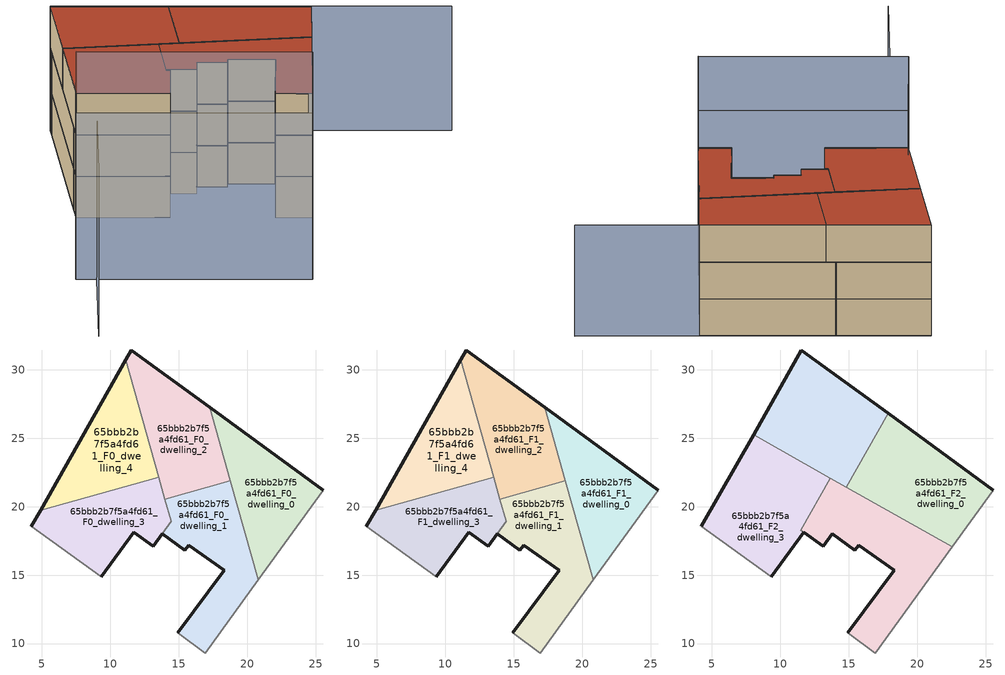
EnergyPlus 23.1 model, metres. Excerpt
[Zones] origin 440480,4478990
65bbb2b7f5a4fd61_F0_dwelling_0
 floor ground (EU_floor_Construction): 20.81,14.65 25.54,21.2 17.28,27.25 z0
 wall outside (EU_wall_Construction): 17.28,27.25 25.54,21.2 z0:3
 wall adiabatic (EU_wall_Construction): 25.54,21.2 20.81,14.65 z0:3
 wall to 65bbb2b7f5a4fd61_F0_dwelling_1 (EU_wall_Construction): 20.81,14.65 18.78,21.9 z0:3
 wall to 65bbb2b7f5a4fd61_F0_dwelling_2 (EU_wall_Construction): 18.78,21.9 17.28,27.25 z0:3
65bbb2b7f5a4fd61_F0_dwelling_1
 floor ground (EU_floor_Construction): 16.96,9.31 20.81,14.65 18.78,21.9 14,20.56 14.46,18.92 13.79,18.01 15.45,16.82 15.75,17.19 18.34,15.34 14.95,10.78 z0
 wall outside (EU_wall_Construction): 14.95,10.78 18.34,15.34 15.75,17.19 15.45,16.82 13.79,18.01 z0:3
 wall to 65bbb2b7f5a4fd61_F0_dwelling_3 (EU_wall_Construction): 13.79,18.01 14.46,18.92 14,20.56 z0:3
 wall to 65bbb2b7f5a4fd61_F0_dwelling_2 (EU_wall_Construction): 14,20.56 18.78,21.9 z0:3
 wall adiabatic (EU_wall_Construction): 20.81,14.65 16.96,9.31 14.95,10.78 z0:3
65bbb2b7f5a4fd61_F0_dwelling_2
 floor ground (EU_floor_Construction): 18.78,21.9 17.28,27.25 11.55,31.44 11.15,30.72 14,20.56 z0
 wall outside (EU_wall_Construction): 11.15,30.72 11.55,31.44 17.28,27.25 z0:3
 wall to 65bbb2b7f5a4fd61_F0_dwelling_4 (EU_wall_Construction): 13.55,22.16 11.15,30.72 z0:3
 wall to 65bbb2b7f5a4fd61_F0_dwelling_3 (EU_wall_Construction): 14,20.56 13.55,22.16 z0:3
65bbb2b7f5a4fd61_F0_dwelling_3
 floor ground (EU_floor_Construction): 13.13,17.1 14.46,18.92 13.55,22.16 4.92,19.74 4.25,18.55 9.35,14.89 11.7,18.12 z0
 wall outside (EU_wall_Construction): 13.79,18 13.13,17.1 11.7,18.12 9.35,14.89 / 4.25,18.55 4.92,19.74 z0:3; 13.79,18,3 13.79,18.01,0 13.79,18,0
 wall adiabatic (EU_wall_Construction): 9.35,14.89 4.25,18.55 z0:3
 wall to 65bbb2b7f5a4fd61_F0_dwelling_4 (EU_wall_Construction): 4.92,19.74 13.55,22.16 z0:3
65bbb2b7f5a4fd61_F0_dwelling_4
 floor ground (EU_floor_Construction): 13.55,22.16 11.15,30.72 4.92,19.74 z0
 wall outside (EU_wall_Construction): 4.92,19.74 11.15,30.72 z0:3
65bbb2b7f5a4fd61_F1_dwelling_0
 floor to 65bbb2b7f5a4fd61_F0_dwelling_0 (EU_floor_Construction): 20.81,14.65 25.54,21.2 17.28,27.25 z3
 wall outside (EU_wall_Construction): 17.28,27.25 25.54,21.2 z3:6
 wall adiabatic (EU_wall_Construction): 25.54,21.2 20.81,14.65 z3:6
 wall to 65bbb2b7f5a4fd61_F1_dwelling_1 (EU_wall_Construction): 20.81,14.65 18.78,21.9 z3:6
 wall to 65bbb2b7f5a4fd61_F1_dwelling_2 (EU_wall_Construction): 18.78,21.9 17.28,27.25 z3:6
65bbb2b7f5a4fd61_F1_dwelling_1
 floor to 65bbb2b7f5a4fd61_F0_dwelling_1 (EU_floor_Construction): 16.96,9.31 20.81,14.65 18.78,21.9 14,20.56 14.46,18.92 13.79,18.01 15.45,16.82 15.75,17.19 18.34,15.34 14.95,10.78 z3
 wall outside (EU_wall_Construction): 14.95,10.78 18.34,15.34 15.75,17.19 15.45,16.82 13.79,18.01 z3:6
 wall to 65bbb2b7f5a4fd61_F1_dwelling_3 (EU_wall_Construction): 13.79,18.01 14.46,18.92 14,20.56 z3:6
 wall to 65bbb2b7f5a4fd61_F1_dwelling_2 (EU_wall_Construction): 14,20.56 18.78,21.9 z3:6
 wall adiabatic (EU_wall_Construction): 20.81,14.65 16.96,9.31 14.95,10.78 z3:6
65bbb2b7f5a4fd61_F1_dwelling_2
 floor to 65bbb2b7f5a4fd61_F0_dwelling_2 (EU_floor_Construction): 18.78,21.9 17.28,27.25 11.55,31.44 11.15,30.72 14,20.56 z3
 wall outside (EU_wall_Construction): 11.15,30.72 11.55,31.44 17.28,27.25 z3:6
 wall to 65bbb2b7f5a4fd61_F1_dwelling_4 (EU_wall_Construction): 13.55,22.16 11.15,30.72 z3:6
 wall to 65bbb2b7f5a4fd61_F1_dwelling_3 (EU_wall_Construction): 14,20.56 13.55,22.16 z3:6
 ceiling adiabatic (EU_roof_Construction): 15.58,21 14,20.56 13.6,21.99 13.65,22.09 z6
65bbb2b7f5a4fd61_F1_dwelling_3
 floor to 65bbb2b7f5a4fd61_F0_dwelling_3 (EU_floor_Construction): 13.13,17.1 14.46,18.92 13.55,22.16 4.92,19.74 4.25,18.55 9.35,14.89 11.7,18.12 z3
 wall outside (EU_wall_Construction): 13.79,18 13.13,17.1 11.7,18.12 9.35,14.89 / 4.25,18.55 4.92,19.74 z3:6; 13.79,18,6 13.79,18.01,3 13.79,18,3
 wall adiabatic (EU_wall_Construction): 9.35,14.89 4.25,18.55 z3:6
 wall to 65bbb2b7f5a4fd61_F1_dwelling_4 (EU_wall_Construction): 4.92,19.74 13.55,22.16 z3:6
65bbb2b7f5a4fd61_F1_dwelling_4
 floor to 65bbb2b7f5a4fd61_F0_dwelling_4 (EU_floor_Construction): 13.55,22.16 11.15,30.72 4.92,19.74 z3
 wall outside (EU_wall_Construction): 4.92,19.74 11.15,30.72 z3:6
65bbb2b7f5a4fd61_F2_dwelling_0
 floor to 65bbb2b7f5a4fd61_F1_dwelling_0 (EU_floor_Construction): 22.55,17.05 25.54,21.2 17.88,26.81 17.56,26.24 19.68,18.68 z6
 floor to 65bbb2b7f5a4fd61_F1_dwelling_2 (EU_floor_Construction): 18.78,21.9 17.56,26.24 14.83,21.42 15.58,21 z6
 floor to 65bbb2b7f5a4fd61_F1_dwelling_1 (EU_floor_Construction): 19.68,18.68 18.78,21.9 15.58,21 z6
 wall outside (EU_wall_Construction): 17.88,26.81 25.54,21.2 z6:9
 wall adiabatic (EU_wall_Construction): 25.54,21.2 22.55,17.05 z6:9
 wall to 65bbb2b7f5a4fd61_F2_dwelling_2 (EU_wall_Construction): 22.55,17.05 14.83,21.42 z6:9
 wall to 65bbb2b7f5a4fd61_F2_dwelling_1 (EU_wall_Construction): 14.83,21.42 17.88,26.81 z6:9
 roof outside (EU_roof_Construction): 25.54,21.2 22.55,17.05 14.83,21.42 17.88,26.81 z9
65bbb2b7f5a4fd61_F2_dwelling_1
 floor outside (EU_floor_Construction): 13.55,22.15 11.15,30.72 13.54,22.15 8.05,25.26 z6
 floor to 65bbb2b7f5a4fd61_F1_dwelling_2 (EU_floor_Construction): 14.83,21.42 17.56,26.24 17.28,27.25 11.55,31.44 11.15,30.72 13.55,22.15 z6
 floor to 65bbb2b7f5a4fd61_F1_dwelling_0 (EU_floor_Construction): 17.56,26.24 17.88,26.81 17.28,27.25 z6
 floor to 65bbb2b7f5a4fd61_F1_dwelling_4 (EU_floor_Construction): 13.54,22.15 11.15,30.72 8.05,25.26 z6
 wall outside (EU_wall_Construction): 8.05,25.26 11.55,31.44 17.88,26.81 z6:9
 wall to 65bbb2b7f5a4fd61_F2_dwelling_3 (EU_wall_Construction): 13.65,22.09 8.05,25.26 z6:9
 wall to 65bbb2b7f5a4fd61_F2_dwelling_2 (EU_wall_Construction): 14.83,21.43 13.66,22.09 z6:9
 roof outside (EU_roof_Construction): 17.88,26.81 14.83,21.42 8.05,25.26 11.55,31.44 z9
65bbb2b7f5a4fd61_F2_dwelling_2
 floor to 65bbb2b7f5a4fd61_F1_dwelling_1 (EU_floor_Construction): 16.96,9.31 20.81,14.65 19.68,18.68 15.58,21 14,20.56 14.46,18.92 13.79,18.01 15.45,16.82 15.75,17.19 18.34,15.34 14.95,10.78 z6
 floor to 65bbb2b7f5a4fd61_F1_dwelling_0 (EU_floor_Construction): 20.81,14.65 22.55,17.05 19.68,18.68 z6
 floor to 65bbb2b7f5a4fd61_F1_dwelling_3 (EU_floor_Construction): 13.13,17.1 14.46,18.92 13.59,21.98 11.49,18.28 11.7,18.12 z6
 floor adiabatic (EU_floor_Construction): 18.96,19.09 13.66,22.09 11.49,18.28 13.59,21.98 14.46,18.92 14,20.56 15.58,21 z6
 wall outside (EU_wall_Construction): 14.95,10.78 18.34,15.34 15.75,17.19 15.45,16.82 13.79,18.01 13.13,17.1 11.7,18.12 z6:9
 wall to 65bbb2b7f5a4fd61_F2_dwelling_3 (EU_wall_Construction): 11.7,18.12 11.49,18.28 / 11.5,18.28 13.66,22.09 z6:9; 11.5,18.28,8.95 11.49,18.28,6 11.5,18.28,6
 wall adiabatic (EU_wall_Construction): 22.55,17.05 16.96,9.31 14.95,10.78 z6:9
 roof outside (EU_roof_Construction): 22.55,17.05 16.96,9.31 14.95,10.78 18.34,15.34 15.75,17.19 15.45,16.82 13.79,18.01 13.13,17.1 11.7,18.12 11.5,18.28 13.66,22.09 z9
65bbb2b7f5a4fd61_F2_dwelling_3
 floor to 65bbb2b7f5a4fd61_F1_dwelling_3 (EU_floor_Construction): 11.7,18.12 11.49,18.28 13.6,21.99 13.55,22.15 13.54,22.15 4.93,19.74 4.25,18.55 9.35,14.89 z6
 floor to 65bbb2b7f5a4fd61_F1_dwelling_4 (EU_floor_Construction): 13.54,22.15 8.05,25.26 4.93,19.74 z6
 wall outside (EU_wall_Construction): 4.25,18.55 8.05,25.26 / 11.7,18.12 9.35,14.89 z6:9
 wall adiabatic (EU_wall_Construction): 9.35,14.89 4.25,18.55 z6:9
 roof outside (EU_roof_Construction): 13.66,22.09 11.49,18.28 11.7,18.12 9.35,14.89 4.25,18.55 8.05,25.26 z9
shading: -6.18,1.67 -0.69,9.43 / 4.29,18.6 16.98,9.3 / 16.98,9.3 10.91,1 / 10.91,1 -1.79,10.3 / -1.79,10.3 4.29,18.6 z0:12; 12.87,3.68 25.54,21.2 / 25.54,21.2 33.1,15.73 z0:9
[Building]
EU S2 Campaign: North Axis=0; Terrain=City; Solar Distribution=FullExterior
[Site:Location]
Madrid: Latitude=40.5; Longitude=-3.5; Time Zone=1; Elevation=609
[SizingPeriod:WeatherFileDays]
AnnualSizingPeriod: Begin Month=1; Begin Day of Month=1; End Month=12; End Day of Month=31; Day of Week for Start Day=Monday; Use Weather File Daylight Saving Period=No; Use Weather File Rain and Snow Indicators=No
[MATERIAL]
EU_InternalMass_Material: Roughness=MediumRough; Thickness=0.1; Conductivity=1; Density=1800; Specific Heat=900; Thermal Absorptance=0.9; Solar Absorptance=0.7; Visible Absorptance=0.7
[MATERIAL:NOMASS] Roughness=MediumRough; Thermal Absorptance=0.9; Solar Absorptance=0.7; Visible Absorptance=0.7
Name | Thermal Resistance
EU_wall_NoMass | 0.609216
EU_roof_NoMass | 0.513268
EU_floor_NoMass | 0.568163
[CONSTRUCTION]
EU_wall_Construction: EU_wall_NoMass
EU_roof_Construction: EU_roof_NoMass
EU_floor_Construction: EU_floor_NoMass
EU_InternalMass_Construction: EU_InternalMass_Material
[ZONE] Type=1; Multiplier=1; Ceiling Height=autocalculate; Floor Area=autocalculate; Part of Total Floor Area=Yes
Name | Volume
65bbb2b7f5a4fd61_F0_dwelling_0; 65bbb2b7f5a4fd61_F1_dwelling_0 | 124.084
65bbb2b7f5a4fd61_F2_dwelling_0 | 155.119
65bbb2b7f5a4fd61_F0_dwelling_1; 65bbb2b7f5a4fd61_F1_dwelling_1 | 131.032
65bbb2b7f5a4fd61_F2_dwelling_1 | 155.113
65bbb2b7f5a4fd61_F0_dwelling_2; 65bbb2b7f5a4fd61_F1_dwelling_2 | 128.602
65bbb2b7f5a4fd61_F2_dwelling_2 | 154.25
65bbb2b7f5a4fd61_F0_dwelling_3; 65bbb2b7f5a4fd61_F1_dwelling_3 | 117.159
65bbb2b7f5a4fd61_F2_dwelling_3 | 155.988
65bbb2b7f5a4fd61_F0_dwelling_4; 65bbb2b7f5a4fd61_F1_dwelling_4 | 119.582
[INTERNALMASS] Construction=EU_InternalMass_Construction
Name | Zone or ZoneList | Surface Area
65bbb2b7f5a4fd61_F0_dwelling_0_EU_InternalMass | 65bbb2b7f5a4fd61_F0_dwelling_0 | 41.3613
65bbb2b7f5a4fd61_F0_dwelling_1_EU_InternalMass | 65bbb2b7f5a4fd61_F0_dwelling_1 | 43.6769
65bbb2b7f5a4fd61_F0_dwelling_2_EU_InternalMass | 65bbb2b7f5a4fd61_F0_dwelling_2 | 42.8693
65bbb2b7f5a4fd61_F0_dwelling_3_EU_InternalMass | 65bbb2b7f5a4fd61_F0_dwelling_3 | 39.0516
65bbb2b7f5a4fd61_F0_dwelling_4_EU_InternalMass | 65bbb2b7f5a4fd61_F0_dwelling_4 | 39.8618
65bbb2b7f5a4fd61_F1_dwelling_0_EU_InternalMass | 65bbb2b7f5a4fd61_F1_dwelling_0 | 41.3613
65bbb2b7f5a4fd61_F1_dwelling_1_EU_InternalMass | 65bbb2b7f5a4fd61_F1_dwelling_1 | 43.6769
65bbb2b7f5a4fd61_F1_dwelling_2_EU_InternalMass | 65bbb2b7f5a4fd61_F1_dwelling_2 | 42.8693
65bbb2b7f5a4fd61_F1_dwelling_3_EU_InternalMass | 65bbb2b7f5a4fd61_F1_dwelling_3 | 39.0516
65bbb2b7f5a4fd61_F1_dwelling_4_EU_InternalMass | 65bbb2b7f5a4fd61_F1_dwelling_4 | 39.8618
65bbb2b7f5a4fd61_F2_dwelling_0_EU_InternalMass | 65bbb2b7f5a4fd61_F2_dwelling_0 | 51.7061
65bbb2b7f5a4fd61_F2_dwelling_1_EU_InternalMass | 65bbb2b7f5a4fd61_F2_dwelling_1 | 51.7044
65bbb2b7f5a4fd61_F2_dwelling_2_EU_InternalMass | 65bbb2b7f5a4fd61_F2_dwelling_2 | 51.418
65bbb2b7f5a4fd61_F2_dwelling_3_EU_InternalMass | 65bbb2b7f5a4fd61_F2_dwelling_3 | 51.9951
[OTHEREQUIPMENT] Fuel Type=Electricity; Design Level Calculation Method=Watts/Area; Power per Zone Floor Area=1; Fraction Latent=0; Fraction Radiant=0; Fraction Lost=0; Carbon Dioxide Generation Rate=0; EndUse Subcategory=EU_Step8_InternalGains
Name | Zone or ZoneList or Space or SpaceList | Schedule
EU_Step8_InternalGain_65bbb2b7f5a4fd61_F0_dwelling_0_f000 | 65bbb2b7f5a4fd61_F0_dwelling_0 | EU_Step8_GainSchedule_65bbb2b7f5a4fd61_F0_dwelling_0_f000
EU_Step8_InternalGain_65bbb2b7f5a4fd61_F0_dwelling_1_f000 | 65bbb2b7f5a4fd61_F0_dwelling_1 | EU_Step8_GainSchedule_65bbb2b7f5a4fd61_F0_dwelling_1_f000
EU_Step8_InternalGain_65bbb2b7f5a4fd61_F0_dwelling_2_f000 | 65bbb2b7f5a4fd61_F0_dwelling_2 | EU_Step8_GainSchedule_65bbb2b7f5a4fd61_F0_dwelling_2_f000
EU_Step8_InternalGain_65bbb2b7f5a4fd61_F0_dwelling_3_f000 | 65bbb2b7f5a4fd61_F0_dwelling_3 | EU_Step8_GainSchedule_65bbb2b7f5a4fd61_F0_dwelling_3_f000
EU_Step8_InternalGain_65bbb2b7f5a4fd61_F0_dwelling_4_f000 | 65bbb2b7f5a4fd61_F0_dwelling_4 | EU_Step8_GainSchedule_65bbb2b7f5a4fd61_F0_dwelling_4_f000
EU_Step8_InternalGain_65bbb2b7f5a4fd61_F1_dwelling_0_f000 | 65bbb2b7f5a4fd61_F1_dwelling_0 | EU_Step8_GainSchedule_65bbb2b7f5a4fd61_F1_dwelling_0_f000
EU_Step8_InternalGain_65bbb2b7f5a4fd61_F1_dwelling_1_f000 | 65bbb2b7f5a4fd61_F1_dwelling_1 | EU_Step8_GainSchedule_65bbb2b7f5a4fd61_F1_dwelling_1_f000
EU_Step8_InternalGain_65bbb2b7f5a4fd61_F1_dwelling_2_f000 | 65bbb2b7f5a4fd61_F1_dwelling_2 | EU_Step8_GainSchedule_65bbb2b7f5a4fd61_F1_dwelling_2_f000
EU_Step8_InternalGain_65bbb2b7f5a4fd61_F1_dwelling_3_f000 | 65bbb2b7f5a4fd61_F1_dwelling_3 | EU_Step8_GainSchedule_65bbb2b7f5a4fd61_F1_dwelling_3_f000
EU_Step8_InternalGain_65bbb2b7f5a4fd61_F1_dwelling_4_f000 | 65bbb2b7f5a4fd61_F1_dwelling_4 | EU_Step8_GainSchedule_65bbb2b7f5a4fd61_F1_dwelling_4_f000
EU_Step8_InternalGain_65bbb2b7f5a4fd61_F2_dwelling_0_f000 | 65bbb2b7f5a4fd61_F2_dwelling_0 | EU_Step8_GainSchedule_65bbb2b7f5a4fd61_F2_dwelling_0_f000
EU_Step8_InternalGain_65bbb2b7f5a4fd61_F2_dwelling_1_f000 | 65bbb2b7f5a4fd61_F2_dwelling_1 | EU_Step8_GainSchedule_65bbb2b7f5a4fd61_F2_dwelling_1_f000
EU_Step8_InternalGain_65bbb2b7f5a4fd61_F2_dwelling_2_f000 | 65bbb2b7f5a4fd61_F2_dwelling_2 | EU_Step8_GainSchedule_65bbb2b7f5a4fd61_F2_dwelling_2_f000
EU_Step8_InternalGain_65bbb2b7f5a4fd61_F2_dwelling_3_f000 | 65bbb2b7f5a4fd61_F2_dwelling_3 | EU_Step8_GainSchedule_65bbb2b7f5a4fd61_F2_dwelling_3_f000
[ZONEVENTILATION:DESIGNFLOWRATE] Schedule=EU_AlwaysOn; Design Flow Rate Calculation Method=AirChanges/Hour; Air Changes per Hour=0.752966; Ventilation Type=Natural; Fan Pressure Rise=0; Fan Total Efficiency=1; Constant Term Coefficient=1; Temperature Term Coefficient=0; Velocity Term Coefficient=0; Velocity Squared Term Coefficient=0; Minimum Indoor Temperature=-100; Maximum Indoor Temperature=100; Delta Temperature=-100; Minimum Outdoor Temperature=-100; Maximum Outdoor Temperature=100; Maximum Wind Speed=40
Name | Zone or ZoneList or Space or SpaceList
EU_ConstantAir_65bbb2b7f5a4fd61_F0_dwelling_0 | 65bbb2b7f5a4fd61_F0_dwelling_0
EU_ConstantAir_65bbb2b7f5a4fd61_F0_dwelling_1 | 65bbb2b7f5a4fd61_F0_dwelling_1
EU_ConstantAir_65bbb2b7f5a4fd61_F0_dwelling_2 | 65bbb2b7f5a4fd61_F0_dwelling_2
EU_ConstantAir_65bbb2b7f5a4fd61_F0_dwelling_3 | 65bbb2b7f5a4fd61_F0_dwelling_3
EU_ConstantAir_65bbb2b7f5a4fd61_F0_dwelling_4 | 65bbb2b7f5a4fd61_F0_dwelling_4
EU_ConstantAir_65bbb2b7f5a4fd61_F1_dwelling_0 | 65bbb2b7f5a4fd61_F1_dwelling_0
EU_ConstantAir_65bbb2b7f5a4fd61_F1_dwelling_1 | 65bbb2b7f5a4fd61_F1_dwelling_1
EU_ConstantAir_65bbb2b7f5a4fd61_F1_dwelling_2 | 65bbb2b7f5a4fd61_F1_dwelling_2
EU_ConstantAir_65bbb2b7f5a4fd61_F1_dwelling_3 | 65bbb2b7f5a4fd61_F1_dwelling_3
EU_ConstantAir_65bbb2b7f5a4fd61_F1_dwelling_4 | 65bbb2b7f5a4fd61_F1_dwelling_4
EU_ConstantAir_65bbb2b7f5a4fd61_F2_dwelling_0 | 65bbb2b7f5a4fd61_F2_dwelling_0
EU_ConstantAir_65bbb2b7f5a4fd61_F2_dwelling_1 | 65bbb2b7f5a4fd61_F2_dwelling_1
EU_ConstantAir_65bbb2b7f5a4fd61_F2_dwelling_2 | 65bbb2b7f5a4fd61_F2_dwelling_2
EU_ConstantAir_65bbb2b7f5a4fd61_F2_dwelling_3 | 65bbb2b7f5a4fd61_F2_dwelling_3
[HVACTEMPLATE:THERMOSTAT] Constant Heating Setpoint=20; Constant Cooling Setpoint=50
EU_HeatOnly_65bbb2b7f5a4fd61_F0_dwelling_0; EU_HeatOnly_65bbb2b7f5a4fd61_F0_dwelling_1; EU_HeatOnly_65bbb2b7f5a4fd61_F0_dwelling_2; EU_HeatOnly_65bbb2b7f5a4fd61_F0_dwelling_3; EU_HeatOnly_65bbb2b7f5a4fd61_F0_dwelling_4; EU_HeatOnly_65bbb2b7f5a4fd61_F1_dwelling_0; EU_HeatOnly_65bbb2b7f5a4fd61_F1_dwelling_1; EU_HeatOnly_65bbb2b7f5a4fd61_F1_dwelling_2; EU_HeatOnly_65bbb2b7f5a4fd61_F1_dwelling_3; EU_HeatOnly_65bbb2b7f5a4fd61_F1_dwelling_4; EU_HeatOnly_65bbb2b7f5a4fd61_F2_dwelling_0; EU_HeatOnly_65bbb2b7f5a4fd61_F2_dwelling_1; EU_HeatOnly_65bbb2b7f5a4fd61_F2_dwelling_2; EU_HeatOnly_65bbb2b7f5a4fd61_F2_dwelling_3
[HVACTEMPLATE:ZONE:IDEALLOADSAIRSYSTEM] System Availability Schedule=EU_AlwaysOn; Maximum Heating Supply Air Temperature=50; Minimum Cooling Supply Air Temperature=13; Maximum Heating Supply Air Humidity Ratio=0.0156; Minimum Cooling Supply Air Humidity Ratio=0.0077; Heating Limit=NoLimit; Cooling Limit=NoLimit; Heating Availability Schedule=EU_AlwaysOn; Cooling Availability Schedule=EU_CoolingOff; Dehumidification Control Type=ConstantSensibleHeatRatio; Cooling Sensible Heat Ratio=0.7; Dehumidification Setpoint=60; Humidification Control Type=None; Humidification Setpoint=30; Outdoor Air Method=None; Outdoor Air Flow Rate per Person=0.00944; Outdoor Air Flow Rate per Zone Floor Area=0; Outdoor Air Flow Rate per Zone=0; Demand Controlled Ventilation Type=None; Outdoor Air Economizer Type=NoEconomizer; Heat Recovery Type=None; Sensible Heat Recovery Effectiveness=0.7; Latent Heat Recovery Effectiveness=0.65
Name | Template Thermostat
65bbb2b7f5a4fd61_F0_dwelling_0 | EU_HeatOnly_65bbb2b7f5a4fd61_F0_dwelling_0
65bbb2b7f5a4fd61_F0_dwelling_1 | EU_HeatOnly_65bbb2b7f5a4fd61_F0_dwelling_1
65bbb2b7f5a4fd61_F0_dwelling_2 | EU_HeatOnly_65bbb2b7f5a4fd61_F0_dwelling_2
65bbb2b7f5a4fd61_F0_dwelling_3 | EU_HeatOnly_65bbb2b7f5a4fd61_F0_dwelling_3
65bbb2b7f5a4fd61_F0_dwelling_4 | EU_HeatOnly_65bbb2b7f5a4fd61_F0_dwelling_4
65bbb2b7f5a4fd61_F1_dwelling_0 | EU_HeatOnly_65bbb2b7f5a4fd61_F1_dwelling_0
65bbb2b7f5a4fd61_F1_dwelling_1 | EU_HeatOnly_65bbb2b7f5a4fd61_F1_dwelling_1
65bbb2b7f5a4fd61_F1_dwelling_2 | EU_HeatOnly_65bbb2b7f5a4fd61_F1_dwelling_2
65bbb2b7f5a4fd61_F1_dwelling_3 | EU_HeatOnly_65bbb2b7f5a4fd61_F1_dwelling_3
65bbb2b7f5a4fd61_F1_dwelling_4 | EU_HeatOnly_65bbb2b7f5a4fd61_F1_dwelling_4
65bbb2b7f5a4fd61_F2_dwelling_0 | EU_HeatOnly_65bbb2b7f5a4fd61_F2_dwelling_0
65bbb2b7f5a4fd61_F2_dwelling_1 | EU_HeatOnly_65bbb2b7f5a4fd61_F2_dwelling_1
65bbb2b7f5a4fd61_F2_dwelling_2 | EU_HeatOnly_65bbb2b7f5a4fd61_F2_dwelling_2
65bbb2b7f5a4fd61_F2_dwelling_3 | EU_HeatOnly_65bbb2b7f5a4fd61_F2_dwelling_3
[SIZING:ZONE] Zone Cooling Design Supply Air Temperature Input Method=SupplyAirTemperature; Zone Cooling Design Supply Air Temperature=13; Zone Heating Design Supply Air Temperature Input Method=SupplyAirTemperature; Zone Heating Design Supply Air Temperature=50; Zone Cooling Design Supply Air Humidity Ratio=0.008; Zone Heating Design Supply Air Humidity Ratio=0.008; Cooling Design Air Flow Method=DesignDay; Cooling Design Air Flow Rate=0; Cooling Minimum Air Flow per Zone Floor Area=0.000762; Cooling Minimum Air Flow=0; Cooling Minimum Air Flow Fraction=0.2; Heating Design Air Flow Method=DesignDay; Heating Design Air Flow Rate=0; Heating Maximum Air Flow per Zone Floor Area=0.002032; Heating Maximum Air Flow=0.141576; Heating Maximum Air Flow Fraction=0.3; Account for Dedicated Outdoor Air System=No; Dedicated Outdoor Air System Control Strategy=NeutralSupplyAir; Dedicated Outdoor Air Low Setpoint Temperature for Design=autosize; Dedicated Outdoor Air High Setpoint Temperature for Design=autosize; Zone Load Sizing Method=Sensible Load Only No Latent Load; Zone Latent Cooling Design Supply Air Humidity Ratio Input Method=HumidityRatioDifference; Zone Cooling Design Supply Air Humidity Ratio Difference=0.005; Zone Latent Heating Design Supply Air Humidity Ratio Input Method=HumidityRatioDifference; Zone Humidification Design Supply Air Humidity Ratio Difference=0.005
65bbb2b7f5a4fd61_F0_dwelling_0; 65bbb2b7f5a4fd61_F0_dwelling_1; 65bbb2b7f5a4fd61_F0_dwelling_2; 65bbb2b7f5a4fd61_F0_dwelling_3; 65bbb2b7f5a4fd61_F0_dwelling_4; 65bbb2b7f5a4fd61_F1_dwelling_0; 65bbb2b7f5a4fd61_F1_dwelling_1; 65bbb2b7f5a4fd61_F1_dwelling_2; 65bbb2b7f5a4fd61_F1_dwelling_3; 65bbb2b7f5a4fd61_F1_dwelling_4; 65bbb2b7f5a4fd61_F2_dwelling_0; 65bbb2b7f5a4fd61_F2_dwelling_1; 65bbb2b7f5a4fd61_F2_dwelling_2; 65bbb2b7f5a4fd61_F2_dwelling_3
[SCHEDULE:CONSTANT]
Name | Hourly Value
EU_AlwaysOn | 1
EU_CoolingOff | 0
[SCHEDULE:FILE] Column Number=1; Rows to Skip at Top=0; Number of Hours of Data=8760; Column Separator=Comma; Interpolate to Timestep=No; Minutes per Item=60; Adjust Schedule for Daylight Savings=Yes
Name | File
EU_Step8_GainSchedule_65bbb2b7f5a4fd61_F0_dwelling_0_f000 | ../../schedules/65bbb2b7f5a4fd61/65bbb2b7f5a4fd61_F0_dwelling_0_f000_gain.csv
EU_Step8_GainSchedule_65bbb2b7f5a4fd61_F0_dwelling_1_f000 | ../../schedules/65bbb2b7f5a4fd61/65bbb2b7f5a4fd61_F0_dwelling_1_f000_gain.csv
EU_Step8_GainSchedule_65bbb2b7f5a4fd61_F0_dwelling_2_f000 | ../../schedules/65bbb2b7f5a4fd61/65bbb2b7f5a4fd61_F0_dwelling_2_f000_gain.csv
EU_Step8_GainSchedule_65bbb2b7f5a4fd61_F0_dwelling_3_f000 | ../../schedules/65bbb2b7f5a4fd61/65bbb2b7f5a4fd61_F0_dwelling_3_f000_gain.csv
EU_Step8_GainSchedule_65bbb2b7f5a4fd61_F0_dwelling_4_f000 | ../../schedules/65bbb2b7f5a4fd61/65bbb2b7f5a4fd61_F0_dwelling_4_f000_gain.csv
EU_Step8_GainSchedule_65bbb2b7f5a4fd61_F1_dwelling_0_f000 | ../../schedules/65bbb2b7f5a4fd61/65bbb2b7f5a4fd61_F1_dwelling_0_f000_gain.csv
EU_Step8_GainSchedule_65bbb2b7f5a4fd61_F1_dwelling_1_f000 | ../../schedules/65bbb2b7f5a4fd61/65bbb2b7f5a4fd61_F1_dwelling_1_f000_gain.csv
EU_Step8_GainSchedule_65bbb2b7f5a4fd61_F1_dwelling_2_f000 | ../../schedules/65bbb2b7f5a4fd61/65bbb2b7f5a4fd61_F1_dwelling_2_f000_gain.csv
EU_Step8_GainSchedule_65bbb2b7f5a4fd61_F1_dwelling_3_f000 | ../../schedules/65bbb2b7f5a4fd61/65bbb2b7f5a4fd61_F1_dwelling_3_f000_gain.csv
EU_Step8_GainSchedule_65bbb2b7f5a4fd61_F1_dwelling_4_f000 | ../../schedules/65bbb2b7f5a4fd61/65bbb2b7f5a4fd61_F1_dwelling_4_f000_gain.csv
EU_Step8_GainSchedule_65bbb2b7f5a4fd61_F2_dwelling_0_f000 | ../../schedules/65bbb2b7f5a4fd61/65bbb2b7f5a4fd61_F2_dwelling_0_f000_gain.csv
EU_Step8_GainSchedule_65bbb2b7f5a4fd61_F2_dwelling_1_f000 | ../../schedules/65bbb2b7f5a4fd61/65bbb2b7f5a4fd61_F2_dwelling_1_f000_gain.csv
EU_Step8_GainSchedule_65bbb2b7f5a4fd61_F2_dwelling_2_f000 | ../../schedules/65bbb2b7f5a4fd61/65bbb2b7f5a4fd61_F2_dwelling_2_f000_gain.csv
EU_Step8_GainSchedule_65bbb2b7f5a4fd61_F2_dwelling_3_f000 | ../../schedules/65bbb2b7f5a4fd61/65bbb2b7f5a4fd61_F2_dwelling_3_f000_gain.csv
